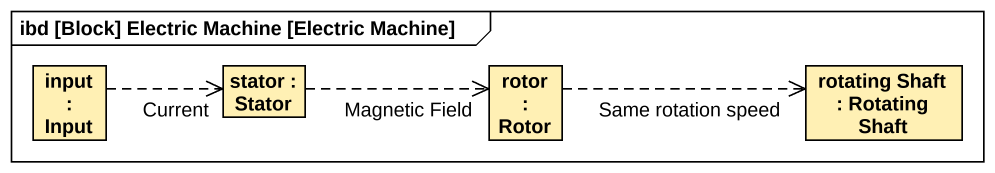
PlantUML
@startuml
mainframe ibd [Block] Electric Machine [Electric Machine]
rectangle "input : Input" as input #FFF0B4
rectangle "stator : Stator" as stator #FFF0B4
rectangle "rotor : Rotor" as rotor #FFF0B4
rectangle "rotating Shaft : Rotating Shaft" as rotating_Shaft #FFF0B4
input .right.> stator : Current
stator .right.> rotor : Magnetic Field
rotor .right.> rotating_Shaft : Same rotation speed
@enduml
